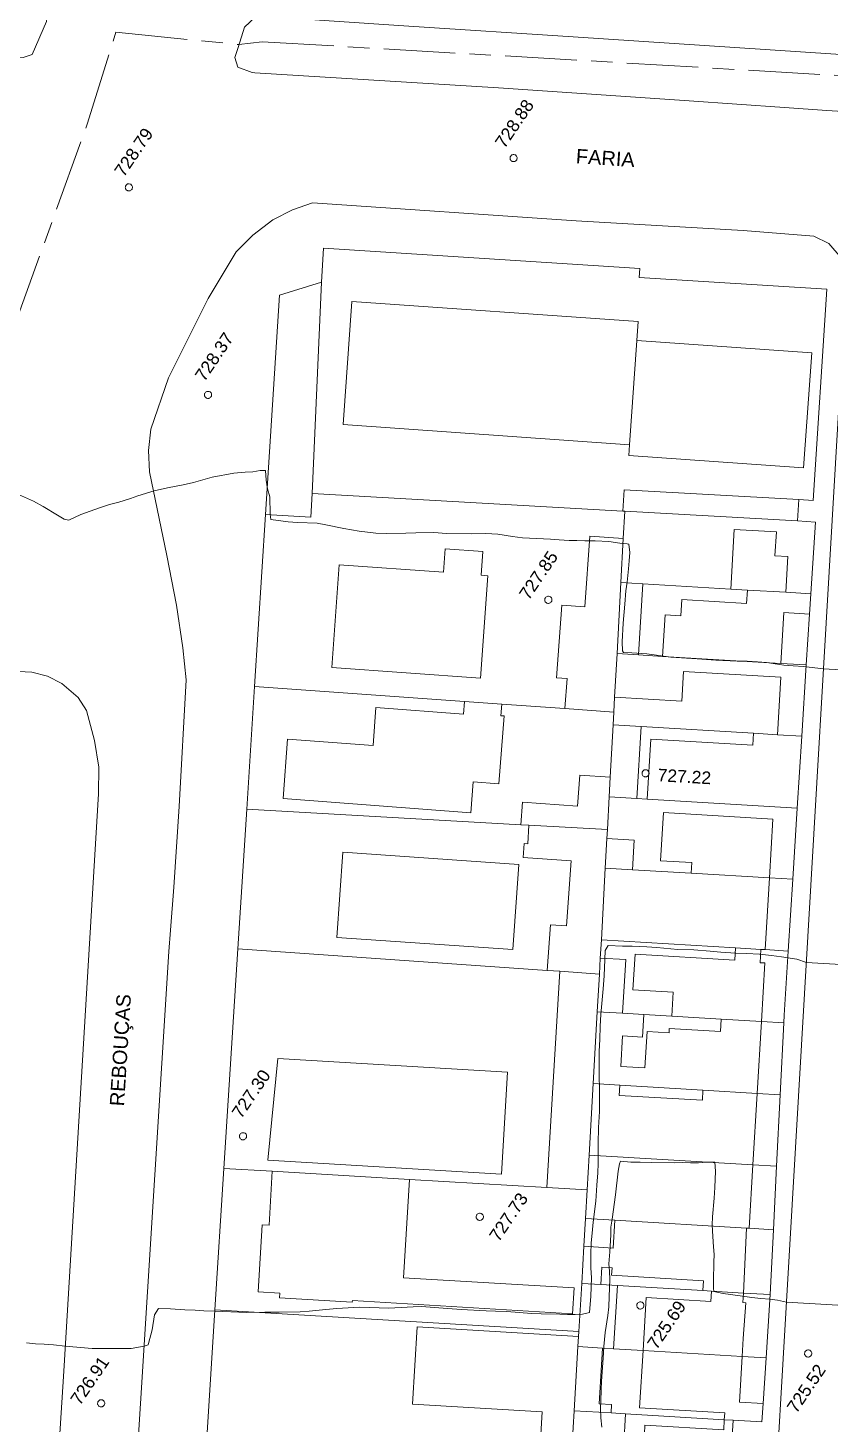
# Model space of a CAD drawing. Header units: metres. Extents: x 325024 to 7190115, y 7391967 to 10157759.
# Drawn here: x 326656.3 to 326768.3, y 7392562.4 to 7392757.2 of the extents above; entities that cross this region are included whole.
import ezdxf
from ezdxf.enums import TextEntityAlignment as Align

# ---------------------------------------------------------------- set-up
doc = ezdxf.new("R2010")
doc.units = ezdxf.units.M
doc.linetypes.add('T09', pattern=[17, 10, -2, 3, -2])
doc.layers.get('0').update_dxf_attribs({"lineweight": 18})
for name, color, linetype, lineweight in [('100_SIST_VIARIO_MEIO_FIO', 1, 'Continuous', 18), ('108_SEP_FIS_CANT_CENT_ILHA', 7, 'Continuous', 18), ('144_P_DUPLA_ASF_TOP', 7, 'Continuous', 18), ('160_P_SIMP_ASF_TOP', 7, 'Continuous', 18), ('206_MURO_E_MURO_ARRIMO', 7, 'Continuous', 18), ('214_PROJ_BEIRAL_EDIF', 10, 'Continuous', 18), ('508_LM_SETOR_FISCAL', 136, 'T09', 18), ('604_CURVA_INTERM', 7, 'Continuous', 18), ('606_PTO_COTADO', 7, 'Continuous', 18), ('608_PTO_COTADO_INTERVIA', 1, 'Continuous', 18)]:
    doc.layers.add(name, color=color, linetype=linetype, lineweight=lineweight)
doc.styles.add('Style-Arial', font='arial.ttf', dxfattribs={"height": 1.75})

# ---------------------------------------------------------------- blocks, each defined once
blk = doc.blocks.new('SP09')
at = {"color": 0, "linetype": 'Continuous'}
blk.add_lwpolyline([(-0.03, -0.51), (-0.14, -0.49), (-0.24, -0.46), (-0.31, -0.42), (-0.35, -0.39), (-0.42, -0.31), (-0.47, -0.24), (-0.51, -0.15), (-0.52, -0.09), (-0.52, 0.03), (-0.51, 0.11), (-0.48, 0.2), (-0.44, 0.27), (-0.4, 0.33), (-0.32, 0.39), (-0.23, 0.44), (-0.15, 0.48), (-0.1, 0.48), (-0.03, 0.48), (0.08, 0.48), (0.19, 0.44), (0.27, 0.4), (0.35, 0.32), (0.41, 0.23), (0.46, 0.11), (0.48, 0.03), (0.48, -0.03), (0.47, -0.08), (0.44, -0.21), (0.38, -0.3), (0.31, -0.38), (0.23, -0.44), (0.1, -0.49), (0.02, -0.51)], close=True, dxfattribs=at)
blk = doc.blocks.new('SP10')
at = {"color": 0, "linetype": 'Continuous'}
blk.add_lwpolyline([(-0.03, -0.51), (-0.14, -0.49), (-0.24, -0.46), (-0.31, -0.42), (-0.35, -0.39), (-0.42, -0.31), (-0.47, -0.24), (-0.51, -0.15), (-0.52, -0.09), (-0.52, 0.03), (-0.51, 0.11), (-0.48, 0.2), (-0.44, 0.27), (-0.4, 0.33), (-0.32, 0.39), (-0.23, 0.44), (-0.15, 0.48), (-0.1, 0.48), (-0.03, 0.48), (0.08, 0.48), (0.19, 0.44), (0.27, 0.4), (0.35, 0.32), (0.41, 0.23), (0.46, 0.11), (0.48, 0.03), (0.48, -0.03), (0.47, -0.08), (0.44, -0.21), (0.38, -0.3), (0.31, -0.38), (0.23, -0.44), (0.1, -0.49), (0.02, -0.51)], close=True, dxfattribs=at)

msp = doc.modelspace()

# ---------------------------------------------------------------- linework, layer by layer
at = {"layer": '100_SIST_VIARIO_MEIO_FIO'}
for points in [[(326732.805, 7392730.316), (326696.018, 7392732.83), (326693.19, 7392731.863), (326690.472, 7392730.455), (326687.653, 7392728.32), (326685.344, 7392725.994), (326681.409, 7392719.462), (326675.897, 7392708.384), (326673.427, 7392701.259), (326673.093, 7392698.281), (326673.259, 7392695.289), (326675.647, 7392683.613), (326677.006, 7392676.654), (326677.909, 7392670.724), (326678.364, 7392666.247), (326677.379, 7392648.559), (326676.627, 7392637.294), (326676.18, 7392631.311), (326675.945, 7392628.321), (326666.078, 7392470.953)], [(326594.844, 7392573.526), (326638.55, 7392661.62), (326640.725, 7392663.68), (326643.265, 7392665.266), (326646.8, 7392666.488), (326650.329, 7392667.199), (326654.068, 7392667.449), (326656.829, 7392667.302), (326659.009, 7392666.763), (326661.016, 7392665.757), (326663.255, 7392663.777), (326664.451, 7392661.945), (326665.577, 7392657.759), (326666.163, 7392654.059), (326666.129, 7392650.314), (326661.256, 7392569.768), (326655.499, 7392479.538), (326654.61, 7392478.541)]]:
    msp.add_lwpolyline(points, dxfattribs=at)
at = {"layer": '100_SIST_VIARIO_MEIO_FIO', "flags": 128}
msp.add_lwpolyline([(326752.851, 7392413.534), (326757.606, 7392501.453), (326770.52, 7392721.938), (326769.82, 7392725.148), (326768.096, 7392727.136), (326765.975, 7392728.166), (326756.147, 7392728.947), (326732.805, 7392730.316)], dxfattribs=at)
at = {"layer": '108_SEP_FIS_CANT_CENT_ILHA', "flags": 128}
for points in [[(326652.825, 7392753.165), (326655.595, 7392753.134), (326656.877, 7392753.521), (326658.835, 7392758.128), (326658.993, 7392759.272), (326658.198, 7392760.595), (326657.661, 7392760.845), (326626.532, 7392760.806), (326600.105, 7392761.31), (326575.41, 7392762.798), (326574.929, 7392762.469), (326574.379, 7392760.579), (326574.411, 7392759.312), (326575.146, 7392758.653), (326641.419, 7392754.203)], [(326687.937, 7392750.968), (326721.965, 7392748.879), (326748.588, 7392747.09), (326761.899, 7392746.158), (326767.814, 7392745.738), (326771.511, 7392745.472), (326774.408, 7392745.916), (326776.259, 7392747.631), (326777.592, 7392750.181), (326778.296, 7392752.1), (326778.239, 7392752.991), (326732.379, 7392755.997), (326709.45, 7392757.506), (326697.617, 7392758.306), (326692.44, 7392758.657), (326689.482, 7392758.857), (326688.014, 7392758.818), (326686.485, 7392757.337), (326685.597, 7392754.511), (326685.153, 7392753.098), (326685.581, 7392751.751), (326687.574, 7392751.013)]]:
    msp.add_lwpolyline(points, close=True, dxfattribs=at)
at = {"layer": '206_MURO_E_MURO_ARRIMO'}
for p, q in [((326691.367, 7392719.93), (326697.25, 7392721.778)), ((326689.424, 7392689.322), (326691.367, 7392719.93)), ((326763.909, 7392691.399), (326763.721, 7392688.433)), ((326687.899, 7392665.301), (326689.424, 7392689.322)), ((326763.721, 7392688.433), (326766.206, 7392688.275)), ((326766.206, 7392688.275), (326765.57, 7392678.259)), ((326765.391, 7392675.436), (326764.94, 7392668.333)), ((326764.94, 7392668.333), (326764.308, 7392658.387)), ((326686.811, 7392648.174), (326687.899, 7392665.301)), ((326685.575, 7392628.704), (326686.811, 7392648.174)), ((326763.67, 7392648.339), (326763.04, 7392638.405)), ((326763.04, 7392638.405), (326762.404, 7392628.393)), ((326683.629, 7392598.054), (326685.575, 7392628.704)), ((326762.404, 7392628.393), (326761.834, 7392619.417)), ((326761.834, 7392619.417), (326761.782, 7392618.372)), ((326761.782, 7392618.372), (326761.28, 7392608.323)), ((326761.28, 7392608.323), (326760.782, 7392598.349)), ((326682.376, 7392578.313), (326683.629, 7392598.054)), ((326760.782, 7392598.349), (326760.339, 7392589.487)), ((326760.339, 7392589.487), (326759.887, 7392580.431)), ((326759.887, 7392580.431), (326759.319, 7392571.615)), ((326680.964, 7392556.078), (326682.376, 7392578.313)), ((326759.319, 7392571.615), (326758.907, 7392565.213))]:
    msp.add_line(p, q, dxfattribs=at)
at = {"layer": '206_MURO_E_MURO_ARRIMO', "flags": 128}
for points in [[(326695.953, 7392692.25), (326695.768, 7392688.964), (326689.424, 7392689.322)], [(326739.599, 7392689.791), (326739.327, 7392689.807)], [(326739.599, 7392689.791), (326739.39, 7392685.962)], [(326739.599, 7392689.791), (326763.721, 7392688.433)], [(326742.118, 7392679.656), (326754.382, 7392678.925)], [(326744.881, 7392669.527), (326741.527, 7392669.727)], [(326764.94, 7392668.333), (326761.382, 7392668.544)], [(326717.229, 7392663.225), (326687.899, 7392665.301)], [(326731.239, 7392662.234), (326722.425, 7392662.858)], [(326742.742, 7392649.586), (326741.298, 7392649.672)], [(326725.082, 7392646.018), (326686.811, 7392648.174)], [(326763.04, 7392638.405), (326759.783, 7392638.599)], [(326728.778, 7392625.687), (326685.575, 7392628.704)], [(326762.404, 7392628.393), (326759.186, 7392628.585)], [(326742.236, 7392619.536), (326746.157, 7392619.303)], [(326758.675, 7392618.557), (326761.782, 7392618.372)], [(326761.28, 7392608.323), (326758.077, 7392608.514)], [(326690.371, 7392597.653), (326683.629, 7392598.054)], [(326757.483, 7392598.545), (326760.782, 7392598.349)], [(326728.72, 7392595.369), (326709.517, 7392596.513)], [(326733.878, 7392587.174), (326734.1, 7392591.05)], [(326760.339, 7392589.487), (326756.956, 7392589.688)], [(326750.483, 7392580.991), (326738.558, 7392581.702)], [(326759.887, 7392580.431), (326756.167, 7392580.653)], [(326682.376, 7392578.313), (326733.19, 7392575.286)], [(326742.143, 7392572.638), (326738.033, 7392572.882)], [(326759.319, 7392571.615), (326755.98, 7392571.813)], [(326753.495, 7392562.971), (326739.71, 7392563.793)]]:
    msp.add_lwpolyline(points, dxfattribs=at)
at = {"layer": '214_PROJ_BEIRAL_EDIF', "flags": 128}
for points in [[(326739.327, 7392689.807), (326739.494, 7392692.774), (326763.909, 7392691.399), (326765.917, 7392691.272), (326767.789, 7392720.765), (326741.597, 7392722.428), (326741.677, 7392723.682), (326697.548, 7392726.483), (326697.25, 7392721.778), (326695.953, 7392692.25)], [(326740.254, 7392699.039), (326741.286, 7392713.633), (326741.471, 7392716.247), (326701.476, 7392719.077), (326700.258, 7392701.869)], [(326740.254, 7392699.039), (326741.286, 7392713.633), (326765.693, 7392711.906), (326764.557, 7392695.843), (326740.15, 7392697.57)], [(326754.382, 7392678.925), (326756.714, 7392678.786), (326762.084, 7392678.467), (326762.382, 7392683.467), (326760.563, 7392683.575), (326760.761, 7392686.902), (326754.878, 7392687.253)], [(326739.39, 7392685.962), (326734.71, 7392686.293), (326734.014, 7392676.452), (326730.794, 7392676.68), (326730.075, 7392666.522), (326731.535, 7392666.419), (326731.239, 7392662.234), (326738.067, 7392661.751), (326738.181, 7392663.838), (326738.513, 7392669.907), (326739.055, 7392679.838)], [(326699.72, 7392682.287), (326698.706, 7392667.955), (326719.463, 7392666.486), (326720.474, 7392680.774), (326719.553, 7392680.84), (326719.788, 7392684.164), (326714.529, 7392684.536), (326714.297, 7392681.255)], [(326739.055, 7392679.838), (326738.513, 7392669.907), (326741.527, 7392669.727), (326742.118, 7392679.656)], [(326762.084, 7392678.467), (326756.714, 7392678.786), (326756.602, 7392676.915), (326747.568, 7392677.453), (326747.432, 7392675.169), (326745.225, 7392675.3), (326744.881, 7392669.527), (326761.382, 7392668.544), (326761.805, 7392675.65), (326765.391, 7392675.436), (326765.57, 7392678.259)], [(326741.897, 7392659.722), (326757.569, 7392658.788), (326760.912, 7392658.589), (326761.391, 7392666.623), (326747.805, 7392667.432), (326747.558, 7392663.279), (326738.181, 7392663.838), (326738.067, 7392661.751), (326737.969, 7392659.956)], [(326717.229, 7392663.225), (326722.425, 7392662.858), (326722.302, 7392661.232), (326722.739, 7392661.199), (326722.023, 7392651.741), (326718.439, 7392652.012), (326718.11, 7392647.675), (326691.883, 7392649.662), (326692.513, 7392657.973), (326704.452, 7392657.068), (326704.856, 7392662.395), (326717.095, 7392661.467)], [(326737.571, 7392652.657), (326737.42, 7392649.903), (326741.298, 7392649.672), (326741.897, 7392659.722), (326737.969, 7392659.956)], [(326760.912, 7392658.589), (326757.569, 7392658.788), (326757.47, 7392657.122), (326743.241, 7392657.97), (326742.742, 7392649.586), (326763.67, 7392648.339), (326764.308, 7392658.387)], [(326737.571, 7392652.657), (326737.42, 7392649.903), (326737.171, 7392645.337), (326726.222, 7392645.954), (326725.082, 7392646.018), (326725.301, 7392649.155), (326733.003, 7392648.617), (326733.306, 7392652.954)], [(326736.053, 7392625.18), (326730.519, 7392625.566), (326728.778, 7392625.687), (326729.224, 7392632.065), (326731.474, 7392631.908), (326732.107, 7392640.97), (326725.401, 7392641.438), (326725.539, 7392643.41), (326726.042, 7392643.375), (326726.222, 7392645.954), (326737.171, 7392645.337), (326737.103, 7392644.105), (326736.877, 7392639.963), (326736.325, 7392629.947), (326736.18, 7392627.414)], [(326748.875, 7392639.249), (326759.783, 7392638.599), (326760.271, 7392646.803), (326744.992, 7392647.713), (326744.591, 7392640.991), (326748.963, 7392640.73)], [(326740.671, 7392639.737), (326736.877, 7392639.963), (326737.103, 7392644.105), (326740.918, 7392643.878)], [(326700.225, 7392642.178), (326699.396, 7392630.3), (326723.952, 7392628.585), (326724.781, 7392640.464)], [(326759.186, 7392628.585), (326758.607, 7392628.62), (326755.075, 7392628.83), (326736.325, 7392629.947), (326736.877, 7392639.963), (326740.671, 7392639.737), (326748.875, 7392639.249), (326759.783, 7392638.599)], [(326755.075, 7392628.83), (326758.607, 7392628.62), (326758.496, 7392626.764), (326759.162, 7392626.724), (326758.675, 7392618.557), (326753.062, 7392618.892), (326746.157, 7392619.303), (326746.355, 7392622.631), (326740.742, 7392622.965), (326741.039, 7392627.945), (326754.973, 7392627.116)], [(326736.18, 7392627.414), (326739.737, 7392627.202), (326739.29, 7392619.712), (326735.752, 7392619.923), (326736.053, 7392625.18)], [(326730.519, 7392625.566), (326728.72, 7392595.369), (326734.328, 7392595.035), (326734.606, 7392599.908), (326735.177, 7392609.878), (326735.752, 7392619.923), (326736.053, 7392625.18)], [(326758.077, 7392608.514), (326750.513, 7392608.965), (326738.91, 7392609.656), (326735.177, 7392609.878), (326735.752, 7392619.923), (326739.29, 7392619.712), (326742.236, 7392619.536), (326742.048, 7392616.382), (326739.285, 7392616.546), (326739.031, 7392612.285), (326742.405, 7392612.084), (326742.708, 7392617.17), (326745.782, 7392616.987), (326745.817, 7392617.561), (326752.957, 7392617.136), (326753.062, 7392618.892), (326758.675, 7392618.557)], [(326691.178, 7392613.39), (326723.232, 7392611.481), (326722.384, 7392597.245), (326689.771, 7392599.187)], [(326738.91, 7392609.656), (326735.177, 7392609.878), (326734.606, 7392599.908), (326757.483, 7392598.545), (326758.077, 7392608.514), (326750.513, 7392608.965), (326750.429, 7392607.557), (326738.826, 7392608.248)], [(326757.483, 7392598.545), (326756.956, 7392589.688), (326756.569, 7392589.711), (326738.208, 7392590.805), (326734.1, 7392591.05), (326734.328, 7392595.035), (326734.606, 7392599.908)], [(326690.371, 7392597.653), (326709.517, 7392596.513), (326708.699, 7392582.785), (326732.518, 7392581.366), (326732.303, 7392577.76), (326701.566, 7392579.591), (326701.553, 7392579.372), (326691.411, 7392579.976), (326691.451, 7392580.651), (326688.394, 7392580.833), (326688.952, 7392590.193), (326689.924, 7392590.135)], [(326736.244, 7392581.84), (326733.582, 7392581.998), (326733.878, 7392587.174), (326737.977, 7392586.929), (326738.208, 7392590.805), (326756.569, 7392589.711), (326756.167, 7392580.653), (326751.695, 7392580.919), (326750.483, 7392580.991), (326750.566, 7392582.369), (326737.765, 7392583.131), (326737.828, 7392584.176), (326736.388, 7392584.262)], [(326733.065, 7392573.178), (326733.149, 7392574.606), (326733.19, 7392575.286), (326733.582, 7392581.998), (326736.244, 7392581.84), (326738.558, 7392581.702), (326738.033, 7392572.882), (326736.484, 7392572.975)], [(326751.695, 7392580.919), (326756.167, 7392580.653), (326756.088, 7392579.319), (326756.519, 7392579.293), (326756.13, 7392574.322), (326755.98, 7392571.813), (326742.143, 7392572.638), (326742.582, 7392580.013), (326751.609, 7392579.475)], [(326733.149, 7392574.606), (326710.594, 7392575.949), (326709.951, 7392565.151), (326728.077, 7392564.071), (326727.465, 7392553.802), (326731.905, 7392553.584), (326731.982, 7392554.886), (326732.535, 7392564.22), (326733.065, 7392573.178)], [(326737.687, 7392563.913), (326737.756, 7392565.075), (326736.02, 7392565.178), (326736.484, 7392572.975), (326733.065, 7392573.178), (326732.535, 7392564.22)], [(326758.907, 7392565.213), (326758.743, 7392562.659), (326754.734, 7392562.898), (326753.495, 7392562.971), (326753.554, 7392563.909), (326741.665, 7392564.617), (326742.143, 7392572.638), (326755.98, 7392571.813), (326755.599, 7392565.41)], [(326737.687, 7392563.913), (326739.71, 7392563.793), (326739.455, 7392559.514), (326733.999, 7392559.839), (326733.914, 7392558.417), (326736.609, 7392558.256), (326736.392, 7392554.623), (326731.982, 7392554.886), (326732.535, 7392564.22)], [(326753.495, 7392562.971), (326754.734, 7392562.898), (326754.599, 7392560.629), (326755.214, 7392560.593), (326754.793, 7392553.527), (326741.596, 7392554.313), (326741.996, 7392561.022), (326742.347, 7392561.001), (326742.419, 7392562.2), (326753.406, 7392561.546)]]:
    msp.add_lwpolyline(points, close=True, dxfattribs=at)
at = {"layer": '508_LM_SETOR_FISCAL'}
msp.add_lwpolyline([(326564.246, 7392538.336), (326626.965, 7392663.661), (326642.965, 7392694.154), (326654.498, 7392715.96), (326664.589, 7392743.934), (326668.559, 7392756.638), (326685.728, 7392754.927), (326688.969, 7392755.312), (326777.573, 7392750.14), (326836.997, 7392746.955), (326849.733, 7392746.274), (326865.657, 7392745.422), (326978.945, 7392739.362)], dxfattribs=at)
at = {"layer": '604_CURVA_INTERM', "flags": 128}
for points, elevation in [([(326774.586, 7392667.354), (326767.348, 7392667.779), (326764.561, 7392668.09), (326763.12, 7392668.21), (326761.8, 7392668.301), (326759.377, 7392668.668), (326758.11, 7392668.778), (326756.662, 7392668.831), (326755.303, 7392668.837), (326752.324, 7392668.978), (326749.701, 7392669.185), (326746.026, 7392669.417), (326742.678, 7392669.863), (326740.595, 7392669.998), (326739.417, 7392670.059), (326739.266, 7392670.304), (326739.228, 7392671.532), (326739.369, 7392674.171), (326739.627, 7392676.823), (326739.757, 7392678.663), (326739.941, 7392679.88), (326740.139, 7392681.72), (326740.23, 7392682.836), (326740.301, 7392684.032), (326740.16, 7392685.189), (326739.91, 7392685.231), (326738.886, 7392685.347), (326737.39, 7392685.551), (326735.451, 7392685.655), (326734.013, 7392685.669), (326732.921, 7392685.709), (326731.821, 7392685.699), (326730.417, 7392685.779), (326729.204, 7392685.882), (326725.308, 7392686.089), (326723.925, 7392686.248), (326721.87, 7392686.56), (326720.18, 7392686.694), (326718.132, 7392686.637), (326714.714, 7392686.67), (326712.955, 7392686.834), (326710.408, 7392686.781), (326709.049, 7392686.709), (326706.396, 7392686.671), (326704.834, 7392686.708), (326702.515, 7392686.985), (326700.361, 7392687.363), (326697.869, 7392687.89), (326696.652, 7392688.096), (326693.911, 7392688.202), (326692.584, 7392688.309), (326690.197, 7392688.635), (326690.094, 7392689.355), (326690.022, 7392691.785), (326689.693, 7392692.902), (326689.519, 7392694.11), (326689.427, 7392695.473), (326688.678, 7392695.469), (326687.68, 7392695.301), (326686.617, 7392695.222), (326685.034, 7392695.078), (326682.002, 7392694.543), (326679.368, 7392693.81), (326677.951, 7392693.472), (326675.769, 7392693.056), (326673.901, 7392692.636), (326671.601, 7392691.939), (326670.594, 7392691.58), (326668.94, 7392691.043), (326667.675, 7392690.699), (326666.266, 7392690.264), (326663.654, 7392689.346), (326661.995, 7392688.548), (326661.334, 7392688.692), (326660.392, 7392689.235), (326658.403, 7392690.441), (326657.018, 7392691.195), (326654.966, 7392692.126)], 728), ([(326772.166, 7392626.37), (326764.947, 7392626.794), (326763.623, 7392627.239), (326761.495, 7392627.592), (326760.08, 7392627.772), (326758.409, 7392627.941), (326756.57, 7392628.053), (326755.097, 7392628.113), (326753.031, 7392628.229), (326751.504, 7392628.377), (326749.225, 7392628.564), (326747.008, 7392628.614), (326744.076, 7392628.876), (326742.698, 7392628.982), (326740.617, 7392629.082), (326739.265, 7392629.084), (326737.288, 7392629.182), (326736.878, 7392628.458), (326736.8, 7392627.208), (326736.722, 7392624.928), (326736.585, 7392623.12), (326736.269, 7392619.535), (326736.154, 7392617.907), (326736.101, 7392616.021), (326736.017, 7392614.418), (326736.033, 7392612.459), (326736.017, 7392610.946), (326736.064, 7392609.166), (326736.045, 7392605.989), (326735.918, 7392603.753), (326735.895, 7392601.534), (326735.901, 7392598.729), (326735.853, 7392597.44), (326735.699, 7392595.718), (326735.577, 7392593.479), (326735.16, 7392590.525), (326735.021, 7392589.019), (326734.921, 7392587.679), (326734.84, 7392586.062), (326734.873, 7392584.171), (326734.946, 7392582.757), (326734.875, 7392580.23), (326734.662, 7392577.936), (326733.696, 7392577.695), (326732.68, 7392577.644), (326731.58, 7392577.659), (326730.529, 7392577.705), (326727.912, 7392577.748), (326726.594, 7392577.805), (326723.132, 7392578.067), (326721.559, 7392578.098), (326720.23, 7392578.187), (326716.74, 7392578.364), (326713.635, 7392578.596), (326711.212, 7392578.751), (326710.042, 7392578.747), (326708.36, 7392578.636), (326706.62, 7392578.556), (326705.289, 7392578.577), (326703.957, 7392578.636), (326702.564, 7392578.66), (326700.965, 7392578.608), (326699.406, 7392578.503), (326697.857, 7392578.369), (326695.537, 7392578.127), (326694.269, 7392578.05), (326691.345, 7392577.986), (326689.329, 7392577.986), (326686.805, 7392577.944), (326682.312, 7392578.109), (326680.816, 7392578.175), (326679.596, 7392578.259), (326678.177, 7392578.323), (326676.159, 7392578.467), (326674.509, 7392578.491), (326673.938, 7392577.6), (326673.625, 7392575.503), (326673.096, 7392573.607), (326673.038, 7392573.42), (326672.492, 7392573.247), (326670.697, 7392572.914), (326665.212, 7392572.921), (326661.467, 7392573.247), (326659.811, 7392573.404), (326658.545, 7392573.517), (326657.338, 7392573.581), (326656.081, 7392573.693)], 727), ([(326769.365, 7392578.944), (326762.17, 7392579.367), (326760.906, 7392579.673), (326759.83, 7392579.797), (326758.57, 7392579.9), (326757.315, 7392580.037), (326755.721, 7392580.274), (326753.328, 7392580.575), (326752.016, 7392580.857), (326751.974, 7392581.334), (326751.977, 7392582.354), (326752.041, 7392584.973), (326752.06, 7392586.021), (326752.006, 7392587.115), (326751.868, 7392588.55), (326751.82, 7392590.167), (326751.841, 7392591.274), (326752.084, 7392593.911), (326752.178, 7392595.395), (326752.241, 7392597.685), (326752.157, 7392598.921), (326751.076, 7392598.897), (326749.886, 7392598.837), (326748.774, 7392598.834), (326747.689, 7392598.868), (326746.547, 7392598.826), (326743.298, 7392598.873), (326741.739, 7392598.915), (326740.438, 7392598.921), (326739.002, 7392599.079), (326738.846, 7392598.677), (326738.682, 7392597.652), (326738.286, 7392594.369), (326737.823, 7392590.94), (326737.632, 7392589.862), (326737.652, 7392588.797), (326737.491, 7392586.402), (326737.359, 7392584.744), (326737.455, 7392583.699), (326737.512, 7392582.531), (326737.439, 7392580.159), (326737.382, 7392578.716), (326737.228, 7392577.517), (326736.837, 7392575.155), (326736.657, 7392573.178), (326736.586, 7392571.554), (326736.327, 7392568.358), (326736.281, 7392567.14), (326736.251, 7392565.619), (326736.197, 7392564.54), (326736.268, 7392563.216), (326736.395, 7392561.915)], 726)]:
    msp.add_lwpolyline(points, dxfattribs=dict(at, elevation=elevation))

# ---------------------------------------------------------------- block references
at = {"layer": '606_PTO_COTADO', "rotation": 55.83005668387076}
for p in [(326724.078, 7392739.105, 728.87), (326681.417, 7392706.049, 728.37), (326728.927, 7392677.438, 727.855), (326742.505, 7392653.228, 727.225), (326686.303, 7392602.564, 727.3), (326719.36, 7392591.316, 727.73), (326741.779, 7392578.943, 725.695), (326765.207, 7392572.24, 725.525), (326666.495, 7392565.287, 726.91)]:
    msp.add_blockref('SP09', p, dxfattribs=at)
at = {"layer": '608_PTO_COTADO_INTERVIA', "rotation": 55.83005668387076}
msp.add_blockref('SP10', (326670.363, 7392735.015, 728.795), dxfattribs=at)

# ---------------------------------------------------------------- texts
at = {"layer": '144_P_DUPLA_ASF_TOP', "style": 'Style-Arial'}
msp.add_text('FARIA', height=2, rotation=356.08917, dxfattribs=at).set_placement((326732.784, 7392739.372), align=Align.MIDDLE_LEFT)
at = {"layer": '160_P_SIMP_ASF_TOP', "style": 'Style-Arial'}
msp.add_text('REBOUÇAS', height=2, rotation=86.40144, dxfattribs=at).set_placement((326668.677, 7392606.737), align=Align.MIDDLE_LEFT)
at = {"layer": '606_PTO_COTADO', "style": 'Style-Arial'}
for s, rotation, p in [('728.88', 55.83006, (326724.186, 7392743.888, 728.87)), ('728.37', 55.83006, (326682.275, 7392711.342, 728.37)), ('727.85', 55.83006, (326727.548, 7392680.846, 727.855)), ('727.22', 356.6952, (326747.92, 7392652.759, 727.225)), ('727.30', 55.83006, (326687.421, 7392608.46, 727.3)), ('727.73', 55.83006, (326723.365, 7392591.261, 727.73)), ('725.69', 55.83006, (326745.421, 7392576.208, 725.695)), ('726.91', 55.83006, (326664.895, 7392568.432, 726.91)), ('725.52', 55.83006, (326764.934, 7392567.332, 725.525))]:
    msp.add_text(s, height=1.75, rotation=rotation, dxfattribs=at).set_placement(p, align=Align.MIDDLE_CENTER)
at = {"layer": '608_PTO_COTADO_INTERVIA', "style": 'Style-Arial'}
msp.add_text('728.79', height=1.75, rotation=55.83006, dxfattribs=at).set_placement((326671.032, 7392739.903, 728.795), align=Align.MIDDLE_CENTER)

doc.saveas('drawing.dxf')
